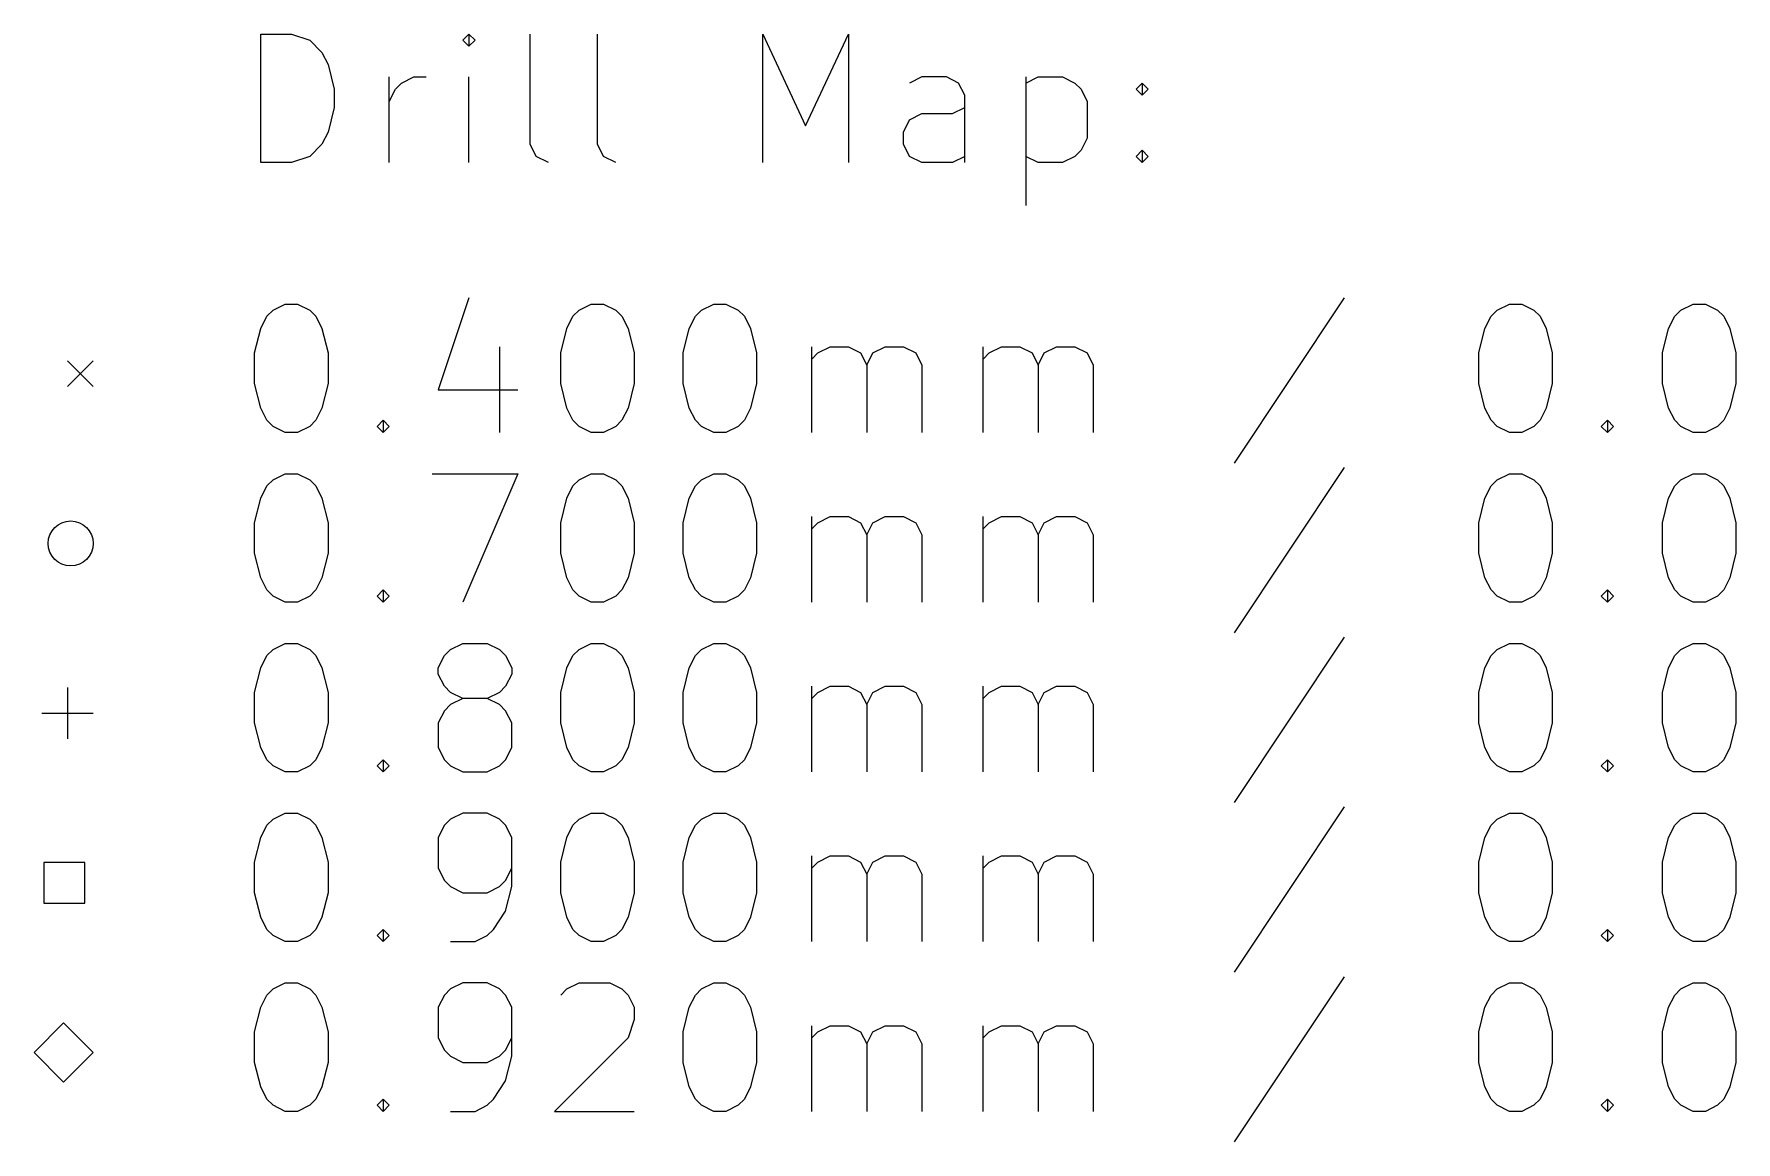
# Model space of a CAD drawing. Extents: x 62 to 364, y -235 to -47.
# Drawn here: x 62.83 to 89.31, y -215.86 to -198.62 of the extents above; entities that cross this region are included whole.
import ezdxf

# ---------------------------------------------------------------- set-up
doc = ezdxf.new("R2010")
doc.units = 0
doc.layers.add('BLACK', color=7, linetype='CONTINUOUS')

msp = doc.modelspace()

# ---------------------------------------------------------------- linework, layer by layer
at = {"layer": 'BLACK', "linetype": 'CONTINUOUS'}
for p, q in [((66.3578, -200.625), (66.3578, -198.625)), ((66.3578, -198.625), (66.834, -198.625)), ((66.834, -198.625), (67.1197, -198.72)), ((67.1197, -198.72), (67.3101, -198.911)), ((69.5959, -198.625), (69.5006, -198.72)), ((69.5006, -198.72), (69.5959, -198.815)), ((69.6911, -198.72), (69.5959, -198.625)), ((69.5959, -198.625), (69.5959, -198.815)), ((69.5959, -198.815), (69.6911, -198.72)), ((70.5482, -200.339), (70.5482, -198.625)), ((71.5959, -200.339), (71.5959, -198.625)), ((74.1673, -200.625), (74.1673, -198.625)), ((74.1673, -198.625), (74.834, -200.053)), ((74.834, -200.053), (75.5006, -198.625)), ((75.5006, -198.625), (75.5006, -200.625)), ((67.3101, -198.911), (67.4054, -199.101)), ((67.4054, -199.101), (67.5006, -199.482)), ((68.3578, -200.625), (68.3578, -199.292)), ((68.453, -199.482), (68.5482, -199.387)), ((68.5482, -199.387), (68.7387, -199.292)), ((68.7387, -199.292), (68.9292, -199.292)), ((69.5959, -200.625), (69.5959, -199.292)), ((76.6435, -199.292), (76.453, -199.387)), ((77.0244, -199.292), (76.6435, -199.292)), ((77.2149, -199.387), (77.0244, -199.292)), ((77.3101, -199.577), (77.2149, -199.387)), ((78.2625, -199.292), (78.2625, -201.292)), ((78.2625, -199.387), (78.453, -199.292)), ((78.453, -199.292), (78.834, -199.292)), ((78.834, -199.292), (79.0244, -199.387)), ((79.0244, -199.387), (79.1197, -199.482)), ((79.9768, -199.482), (80.0721, -199.387)), ((80.0721, -199.387), (80.1673, -199.482)), ((80.0721, -199.387), (80.0721, -199.577)), ((67.5006, -199.482), (67.5006, -199.768)), ((68.3578, -199.672), (68.453, -199.482)), ((77.3101, -200.625), (77.3101, -199.577)), ((79.1197, -199.482), (79.2149, -199.672)), ((80.0721, -199.577), (79.9768, -199.482)), ((80.1673, -199.482), (80.0721, -199.577)), ((67.5006, -199.768), (67.4054, -200.149)), ((76.453, -199.958), (76.6435, -199.863)), ((76.6435, -199.863), (77.1197, -199.863)), ((77.1197, -199.863), (77.3101, -199.768)), ((79.2149, -199.672), (79.2149, -200.244)), ((67.4054, -200.149), (67.3101, -200.339)), ((76.3578, -200.149), (76.453, -199.958)), ((76.3578, -200.339), (76.3578, -200.149)), ((67.3101, -200.339), (67.1197, -200.53)), ((70.6435, -200.53), (70.5482, -200.339)), ((71.6911, -200.53), (71.5959, -200.339)), ((76.453, -200.53), (76.3578, -200.339)), ((79.1197, -200.434), (79.0244, -200.53)), ((79.2149, -200.244), (79.1197, -200.434)), ((79.9768, -200.53), (80.0721, -200.434)), ((80.0721, -200.434), (80.1673, -200.53)), ((80.0721, -200.434), (80.0721, -200.625)), ((66.834, -200.625), (66.3578, -200.625)), ((67.1197, -200.53), (66.834, -200.625)), ((70.834, -200.625), (70.6435, -200.53)), ((71.8816, -200.625), (71.6911, -200.53)), ((76.6435, -200.625), (76.453, -200.53)), ((77.1197, -200.625), (76.6435, -200.625)), ((77.3101, -200.53), (77.1197, -200.625)), ((78.453, -200.625), (78.2625, -200.53)), ((78.834, -200.625), (78.453, -200.625)), ((79.0244, -200.53), (78.834, -200.625)), ((80.0721, -200.625), (79.9768, -200.53)), ((80.1673, -200.53), (80.0721, -200.625)), ((66.5482, -202.92), (66.7387, -202.825)), ((66.7387, -202.825), (66.9292, -202.825)), ((66.9292, -202.825), (67.1197, -202.92)), ((69.5959, -202.73), (69.1197, -204.158)), ((71.3101, -202.92), (71.5006, -202.825)), ((71.5006, -202.825), (71.6911, -202.825)), ((71.6911, -202.825), (71.8816, -202.92)), ((73.2149, -202.92), (73.4054, -202.825)), ((73.4054, -202.825), (73.5959, -202.825)), ((73.5959, -202.825), (73.7863, -202.92)), ((83.2149, -202.73), (81.5006, -205.301)), ((85.5959, -202.92), (85.7863, -202.825)), ((85.7863, -202.825), (85.9768, -202.825)), ((85.9768, -202.825), (86.1673, -202.92)), ((88.453, -202.92), (88.6435, -202.825)), ((88.6435, -202.825), (88.834, -202.825)), ((88.834, -202.825), (89.0244, -202.92)), ((66.3578, -203.206), (66.453, -203.015)), ((66.453, -203.015), (66.5482, -202.92)), ((67.1197, -202.92), (67.2149, -203.015)), ((67.2149, -203.015), (67.3101, -203.206)), ((71.1197, -203.206), (71.2149, -203.015)), ((71.2149, -203.015), (71.3101, -202.92)), ((71.8816, -202.92), (71.9768, -203.015)), ((71.9768, -203.015), (72.0721, -203.206)), ((73.0244, -203.206), (73.1197, -203.015)), ((73.1197, -203.015), (73.2149, -202.92)), ((73.7863, -202.92), (73.8816, -203.015)), ((73.8816, -203.015), (73.9768, -203.206)), ((85.4054, -203.206), (85.5006, -203.015)), ((85.5006, -203.015), (85.5959, -202.92)), ((86.1673, -202.92), (86.2625, -203.015)), ((86.2625, -203.015), (86.3578, -203.206)), ((88.2625, -203.206), (88.3578, -203.015)), ((88.3578, -203.015), (88.453, -202.92)), ((89.0244, -202.92), (89.1197, -203.015)), ((89.1197, -203.015), (89.2149, -203.206)), ((66.2625, -203.587), (66.3578, -203.206)), ((67.3101, -203.206), (67.4054, -203.587)), ((71.0244, -203.587), (71.1197, -203.206)), ((72.0721, -203.206), (72.1673, -203.587)), ((72.9292, -203.587), (73.0244, -203.206)), ((73.9768, -203.206), (74.0721, -203.587)), ((85.3102, -203.587), (85.4054, -203.206)), ((86.3578, -203.206), (86.453, -203.587)), ((88.1673, -203.587), (88.2625, -203.206)), ((89.2149, -203.206), (89.3102, -203.587)), ((66.2625, -204.063), (66.2625, -203.587)), ((67.4054, -203.587), (67.4054, -204.063)), ((70.0721, -203.492), (70.0721, -204.825)), ((71.0244, -204.063), (71.0244, -203.587)), ((72.1673, -203.587), (72.1673, -204.063)), ((72.9292, -204.063), (72.9292, -203.587)), ((74.0721, -203.587), (74.0721, -204.063)), ((74.9292, -204.825), (74.9292, -203.492)), ((74.9292, -203.682), (75.0244, -203.587)), ((75.0244, -203.587), (75.2149, -203.492)), ((75.2149, -203.492), (75.5006, -203.492)), ((75.5006, -203.492), (75.6911, -203.587)), ((75.6911, -203.587), (75.7863, -203.777)), ((75.7863, -203.777), (75.8816, -203.587)), ((75.8816, -203.587), (76.0721, -203.492)), ((76.0721, -203.492), (76.3578, -203.492)), ((76.3578, -203.492), (76.5482, -203.587)), ((76.5482, -203.587), (76.6435, -203.777)), ((77.5959, -204.825), (77.5959, -203.492)), ((77.5959, -203.682), (77.6911, -203.587)), ((77.6911, -203.587), (77.8816, -203.492)), ((77.8816, -203.492), (78.1673, -203.492)), ((78.1673, -203.492), (78.3578, -203.587)), ((78.3578, -203.587), (78.453, -203.777)), ((78.453, -203.777), (78.5482, -203.587)), ((78.5482, -203.587), (78.7387, -203.492)), ((78.7387, -203.492), (79.0244, -203.492)), ((79.0244, -203.492), (79.2149, -203.587)), ((79.2149, -203.587), (79.3101, -203.777)), ((85.3102, -204.063), (85.3102, -203.587)), ((86.453, -203.587), (86.453, -204.063)), ((88.1673, -204.063), (88.1673, -203.587)), ((89.3102, -203.587), (89.3102, -204.063)), ((63.35, -203.71), (63.75, -204.11)), ((63.75, -203.71), (63.35, -204.11)), ((75.7863, -203.777), (75.7863, -204.825)), ((76.6435, -203.777), (76.6435, -204.825)), ((78.453, -203.777), (78.453, -204.825)), ((79.3101, -203.777), (79.3101, -204.825)), ((66.3578, -204.444), (66.2625, -204.063)), ((67.4054, -204.063), (67.3101, -204.444)), ((69.1197, -204.158), (70.3578, -204.158)), ((71.1197, -204.444), (71.0244, -204.063)), ((72.1673, -204.063), (72.0721, -204.444)), ((73.0244, -204.444), (72.9292, -204.063)), ((74.0721, -204.063), (73.9768, -204.444)), ((85.4054, -204.444), (85.3102, -204.063)), ((86.453, -204.063), (86.3578, -204.444)), ((88.2625, -204.444), (88.1673, -204.063)), ((89.3102, -204.063), (89.2149, -204.444)), ((66.453, -204.634), (66.3578, -204.444)), ((66.5482, -204.73), (66.453, -204.634)), ((67.2149, -204.634), (67.1197, -204.73)), ((67.3101, -204.444), (67.2149, -204.634)), ((68.1673, -204.73), (68.2625, -204.634)), ((68.2625, -204.634), (68.3578, -204.73)), ((68.2625, -204.634), (68.2625, -204.825)), ((71.2149, -204.634), (71.1197, -204.444)), ((71.3101, -204.73), (71.2149, -204.634)), ((71.9768, -204.634), (71.8816, -204.73)), ((72.0721, -204.444), (71.9768, -204.634)), ((73.1197, -204.634), (73.0244, -204.444)), ((73.2149, -204.73), (73.1197, -204.634)), ((73.8816, -204.634), (73.7863, -204.73)), ((73.9768, -204.444), (73.8816, -204.634)), ((85.5006, -204.634), (85.4054, -204.444)), ((85.5959, -204.73), (85.5006, -204.634)), ((86.2625, -204.634), (86.1673, -204.73)), ((86.3578, -204.444), (86.2625, -204.634)), ((87.2149, -204.73), (87.3102, -204.634)), ((87.3102, -204.634), (87.4054, -204.73)), ((87.3102, -204.634), (87.3102, -204.825)), ((88.3578, -204.634), (88.2625, -204.444)), ((88.453, -204.73), (88.3578, -204.634)), ((89.1197, -204.634), (89.0244, -204.73)), ((89.2149, -204.444), (89.1197, -204.634)), ((66.7387, -204.825), (66.5482, -204.73)), ((66.9292, -204.825), (66.7387, -204.825)), ((67.1197, -204.73), (66.9292, -204.825)), ((68.2625, -204.825), (68.1673, -204.73)), ((68.3578, -204.73), (68.2625, -204.825)), ((71.5006, -204.825), (71.3101, -204.73)), ((71.6911, -204.825), (71.5006, -204.825)), ((71.8816, -204.73), (71.6911, -204.825)), ((73.4054, -204.825), (73.2149, -204.73)), ((73.5959, -204.825), (73.4054, -204.825)), ((73.7863, -204.73), (73.5959, -204.825)), ((85.7863, -204.825), (85.5959, -204.73)), ((85.9768, -204.825), (85.7863, -204.825)), ((86.1673, -204.73), (85.9768, -204.825)), ((87.3102, -204.825), (87.2149, -204.73)), ((87.4054, -204.73), (87.3102, -204.825)), ((88.6435, -204.825), (88.453, -204.73)), ((88.834, -204.825), (88.6435, -204.825)), ((89.0244, -204.73), (88.834, -204.825)), ((66.5482, -205.56), (66.7387, -205.465)), ((66.7387, -205.465), (66.9292, -205.465)), ((66.9292, -205.465), (67.1197, -205.56)), ((69.0244, -205.465), (70.3578, -205.465)), ((70.3578, -205.465), (69.5006, -207.465)), ((71.3101, -205.56), (71.5006, -205.465)), ((71.5006, -205.465), (71.6911, -205.465)), ((71.6911, -205.465), (71.8816, -205.56)), ((73.2149, -205.56), (73.4054, -205.465)), ((73.4054, -205.465), (73.5959, -205.465)), ((73.5959, -205.465), (73.7863, -205.56)), ((83.2149, -205.37), (81.5006, -207.941)), ((85.5959, -205.56), (85.7863, -205.465)), ((85.7863, -205.465), (85.9768, -205.465)), ((85.9768, -205.465), (86.1673, -205.56)), ((88.453, -205.56), (88.6435, -205.465)), ((88.6435, -205.465), (88.834, -205.465)), ((88.834, -205.465), (89.0244, -205.56)), ((66.3578, -205.846), (66.453, -205.655)), ((66.453, -205.655), (66.5482, -205.56)), ((67.1197, -205.56), (67.2149, -205.655)), ((67.2149, -205.655), (67.3101, -205.846)), ((71.1197, -205.846), (71.2149, -205.655)), ((71.2149, -205.655), (71.3101, -205.56)), ((71.8816, -205.56), (71.9768, -205.655)), ((71.9768, -205.655), (72.0721, -205.846)), ((73.0244, -205.846), (73.1197, -205.655)), ((73.1197, -205.655), (73.2149, -205.56)), ((73.7863, -205.56), (73.8816, -205.655)), ((73.8816, -205.655), (73.9768, -205.846)), ((85.4054, -205.846), (85.5006, -205.655)), ((85.5006, -205.655), (85.5959, -205.56)), ((86.1673, -205.56), (86.2625, -205.655)), ((86.2625, -205.655), (86.3578, -205.846)), ((88.2625, -205.846), (88.3578, -205.655)), ((88.3578, -205.655), (88.453, -205.56)), ((89.0244, -205.56), (89.1197, -205.655)), ((89.1197, -205.655), (89.2149, -205.846)), ((66.2625, -206.227), (66.3578, -205.846)), ((67.3101, -205.846), (67.4054, -206.227)), ((71.0244, -206.227), (71.1197, -205.846)), ((72.0721, -205.846), (72.1673, -206.227)), ((72.9292, -206.227), (73.0244, -205.846)), ((73.9768, -205.846), (74.0721, -206.227)), ((85.3102, -206.227), (85.4054, -205.846)), ((86.3578, -205.846), (86.453, -206.227)), ((88.1673, -206.227), (88.2625, -205.846)), ((89.2149, -205.846), (89.3102, -206.227)), ((66.2625, -206.703), (66.2625, -206.227)), ((67.4054, -206.227), (67.4054, -206.703)), ((71.0244, -206.703), (71.0244, -206.227)), ((72.1673, -206.227), (72.1673, -206.703)), ((72.9292, -206.703), (72.9292, -206.227)), ((74.0721, -206.227), (74.0721, -206.703)), ((74.9292, -207.465), (74.9292, -206.132)), ((74.9292, -206.322), (75.0244, -206.227)), ((75.0244, -206.227), (75.2149, -206.132)), ((75.2149, -206.132), (75.5006, -206.132)), ((75.5006, -206.132), (75.6911, -206.227)), ((75.6911, -206.227), (75.7863, -206.417)), ((75.7863, -206.417), (75.8816, -206.227)), ((75.8816, -206.227), (76.0721, -206.132)), ((76.0721, -206.132), (76.3578, -206.132)), ((76.3578, -206.132), (76.5482, -206.227)), ((76.5482, -206.227), (76.6435, -206.417)), ((77.5959, -207.465), (77.5959, -206.132)), ((77.5959, -206.322), (77.6911, -206.227)), ((77.6911, -206.227), (77.8816, -206.132)), ((77.8816, -206.132), (78.1673, -206.132)), ((78.1673, -206.132), (78.3578, -206.227)), ((78.3578, -206.227), (78.453, -206.417)), ((78.453, -206.417), (78.5482, -206.227)), ((78.5482, -206.227), (78.7387, -206.132)), ((78.7387, -206.132), (79.0244, -206.132)), ((79.0244, -206.132), (79.2149, -206.227)), ((79.2149, -206.227), (79.3101, -206.417)), ((85.3102, -206.703), (85.3102, -206.227)), ((86.453, -206.227), (86.453, -206.703)), ((88.1673, -206.703), (88.1673, -206.227)), ((89.3102, -206.227), (89.3102, -206.703)), ((75.7863, -206.417), (75.7863, -207.465)), ((76.6435, -206.417), (76.6435, -207.465)), ((78.453, -206.417), (78.453, -207.465)), ((79.3101, -206.417), (79.3101, -207.465)), ((66.3578, -207.084), (66.2625, -206.703)), ((67.4054, -206.703), (67.3101, -207.084)), ((71.1197, -207.084), (71.0244, -206.703)), ((72.1673, -206.703), (72.0721, -207.084)), ((73.0244, -207.084), (72.9292, -206.703)), ((74.0721, -206.703), (73.9768, -207.084)), ((85.4054, -207.084), (85.3102, -206.703)), ((86.453, -206.703), (86.3578, -207.084)), ((88.2625, -207.084), (88.1673, -206.703)), ((89.3102, -206.703), (89.2149, -207.084)), ((66.453, -207.274), (66.3578, -207.084)), ((66.5482, -207.37), (66.453, -207.274)), ((67.2149, -207.274), (67.1197, -207.37)), ((67.3101, -207.084), (67.2149, -207.274)), ((68.1673, -207.37), (68.2625, -207.274)), ((68.2625, -207.274), (68.3578, -207.37)), ((68.2625, -207.274), (68.2625, -207.465)), ((71.2149, -207.274), (71.1197, -207.084)), ((71.3101, -207.37), (71.2149, -207.274)), ((71.9768, -207.274), (71.8816, -207.37)), ((72.0721, -207.084), (71.9768, -207.274)), ((73.1197, -207.274), (73.0244, -207.084)), ((73.2149, -207.37), (73.1197, -207.274)), ((73.8816, -207.274), (73.7863, -207.37)), ((73.9768, -207.084), (73.8816, -207.274)), ((85.5006, -207.274), (85.4054, -207.084)), ((85.5959, -207.37), (85.5006, -207.274)), ((86.2625, -207.274), (86.1673, -207.37)), ((86.3578, -207.084), (86.2625, -207.274)), ((87.2149, -207.37), (87.3102, -207.274)), ((87.3102, -207.274), (87.4054, -207.37)), ((87.3102, -207.274), (87.3102, -207.465)), ((88.3578, -207.274), (88.2625, -207.084)), ((88.453, -207.37), (88.3578, -207.274)), ((89.1197, -207.274), (89.0244, -207.37)), ((89.2149, -207.084), (89.1197, -207.274)), ((66.7387, -207.465), (66.5482, -207.37)), ((66.9292, -207.465), (66.7387, -207.465)), ((67.1197, -207.37), (66.9292, -207.465)), ((68.2625, -207.465), (68.1673, -207.37)), ((68.3578, -207.37), (68.2625, -207.465)), ((71.5006, -207.465), (71.3101, -207.37)), ((71.6911, -207.465), (71.5006, -207.465)), ((71.8816, -207.37), (71.6911, -207.465)), ((73.4054, -207.465), (73.2149, -207.37)), ((73.5959, -207.465), (73.4054, -207.465)), ((73.7863, -207.37), (73.5959, -207.465)), ((85.7863, -207.465), (85.5959, -207.37)), ((85.9768, -207.465), (85.7863, -207.465)), ((86.1673, -207.37), (85.9768, -207.465)), ((87.3102, -207.465), (87.2149, -207.37)), ((87.4054, -207.37), (87.3102, -207.465)), ((88.6435, -207.465), (88.453, -207.37)), ((88.834, -207.465), (88.6435, -207.465)), ((89.0244, -207.37), (88.834, -207.465)), ((66.5482, -208.2), (66.7387, -208.105)), ((66.7387, -208.105), (66.9292, -208.105)), ((66.9292, -208.105), (67.1197, -208.2)), ((69.3101, -208.2), (69.5006, -208.105)), ((69.5006, -208.105), (69.8816, -208.105)), ((69.8816, -208.105), (70.0721, -208.2)), ((71.3101, -208.2), (71.5006, -208.105)), ((71.5006, -208.105), (71.6911, -208.105)), ((71.6911, -208.105), (71.8816, -208.2)), ((73.2149, -208.2), (73.4054, -208.105)), ((73.4054, -208.105), (73.5959, -208.105)), ((73.5959, -208.105), (73.7863, -208.2)), ((83.2149, -208.01), (81.5006, -210.581)), ((85.5959, -208.2), (85.7863, -208.105)), ((85.7863, -208.105), (85.9768, -208.105)), ((85.9768, -208.105), (86.1673, -208.2)), ((88.453, -208.2), (88.6435, -208.105)), ((88.6435, -208.105), (88.834, -208.105)), ((88.834, -208.105), (89.0244, -208.2)), ((66.3578, -208.486), (66.453, -208.295)), ((66.453, -208.295), (66.5482, -208.2)), ((67.1197, -208.2), (67.2149, -208.295)), ((67.2149, -208.295), (67.3101, -208.486)), ((69.1197, -208.486), (69.2149, -208.295)), ((69.2149, -208.295), (69.3101, -208.2)), ((70.0721, -208.2), (70.1673, -208.295)), ((70.1673, -208.295), (70.2625, -208.486)), ((71.1197, -208.486), (71.2149, -208.295)), ((71.2149, -208.295), (71.3101, -208.2)), ((71.8816, -208.2), (71.9768, -208.295)), ((71.9768, -208.295), (72.0721, -208.486)), ((73.0244, -208.486), (73.1197, -208.295)), ((73.1197, -208.295), (73.2149, -208.2)), ((73.7863, -208.2), (73.8816, -208.295)), ((73.8816, -208.295), (73.9768, -208.486)), ((85.4054, -208.486), (85.5006, -208.295)), ((85.5006, -208.295), (85.5959, -208.2)), ((86.1673, -208.2), (86.2625, -208.295)), ((86.2625, -208.295), (86.3578, -208.486)), ((88.2625, -208.486), (88.3578, -208.295)), ((88.3578, -208.295), (88.453, -208.2)), ((89.0244, -208.2), (89.1197, -208.295)), ((89.1197, -208.295), (89.2149, -208.486)), ((66.2625, -208.867), (66.3578, -208.486)), ((67.3101, -208.486), (67.4054, -208.867)), ((69.1197, -208.581), (69.1197, -208.486)), ((69.2149, -208.772), (69.1197, -208.581)), ((70.2625, -208.581), (70.1673, -208.772)), ((70.2625, -208.486), (70.2625, -208.581)), ((71.0244, -208.867), (71.1197, -208.486)), ((72.0721, -208.486), (72.1673, -208.867)), ((72.9292, -208.867), (73.0244, -208.486)), ((73.9768, -208.486), (74.0721, -208.867)), ((85.3102, -208.867), (85.4054, -208.486)), ((86.3578, -208.486), (86.453, -208.867)), ((88.1673, -208.867), (88.2625, -208.486)), ((89.2149, -208.486), (89.3102, -208.867)), ((63.35, -208.79), (63.35, -209.59)), ((66.2625, -209.343), (66.2625, -208.867)), ((67.4054, -208.867), (67.4054, -209.343)), ((69.3101, -208.867), (69.2149, -208.772)), ((69.5006, -208.962), (69.3101, -208.867)), ((70.0721, -208.867), (69.8816, -208.962)), ((70.1673, -208.772), (70.0721, -208.867)), ((71.0244, -209.343), (71.0244, -208.867)), ((72.1673, -208.867), (72.1673, -209.343)), ((72.9292, -209.343), (72.9292, -208.867)), ((74.0721, -208.867), (74.0721, -209.343)), ((74.9292, -210.105), (74.9292, -208.772)), ((74.9292, -208.962), (75.0244, -208.867)), ((75.0244, -208.867), (75.2149, -208.772)), ((75.2149, -208.772), (75.5006, -208.772)), ((75.5006, -208.772), (75.6911, -208.867)), ((75.6911, -208.867), (75.7863, -209.057)), ((75.7863, -209.057), (75.8816, -208.867)), ((75.8816, -208.867), (76.0721, -208.772)), ((76.0721, -208.772), (76.3578, -208.772)), ((76.3578, -208.772), (76.5482, -208.867)), ((76.5482, -208.867), (76.6435, -209.057)), ((77.5959, -210.105), (77.5959, -208.772)), ((77.5959, -208.962), (77.6911, -208.867)), ((77.6911, -208.867), (77.8816, -208.772)), ((77.8816, -208.772), (78.1673, -208.772)), ((78.1673, -208.772), (78.3578, -208.867)), ((78.3578, -208.867), (78.453, -209.057)), ((78.453, -209.057), (78.5482, -208.867)), ((78.5482, -208.867), (78.7387, -208.772)), ((78.7387, -208.772), (79.0244, -208.772)), ((79.0244, -208.772), (79.2149, -208.867)), ((79.2149, -208.867), (79.3101, -209.057)), ((85.3102, -209.343), (85.3102, -208.867)), ((86.453, -208.867), (86.453, -209.343)), ((88.1673, -209.343), (88.1673, -208.867)), ((89.3102, -208.867), (89.3102, -209.343)), ((62.95, -209.19), (63.75, -209.19)), ((69.2149, -209.152), (69.1197, -209.343)), ((69.3101, -209.057), (69.2149, -209.152)), ((69.5006, -208.962), (69.3101, -209.057)), ((69.8816, -208.962), (69.5006, -208.962)), ((70.0721, -209.057), (69.8816, -208.962)), ((70.1673, -209.152), (70.0721, -209.057)), ((70.2625, -209.343), (70.1673, -209.152)), ((75.7863, -209.057), (75.7863, -210.105)), ((76.6435, -209.057), (76.6435, -210.105)), ((78.453, -209.057), (78.453, -210.105)), ((79.3101, -209.057), (79.3101, -210.105)), ((66.3578, -209.724), (66.2625, -209.343)), ((67.4054, -209.343), (67.3101, -209.724)), ((69.1197, -209.343), (69.1197, -209.724)), ((70.2625, -209.724), (70.2625, -209.343)), ((71.1197, -209.724), (71.0244, -209.343)), ((72.1673, -209.343), (72.0721, -209.724)), ((73.0244, -209.724), (72.9292, -209.343)), ((74.0721, -209.343), (73.9768, -209.724)), ((85.4054, -209.724), (85.3102, -209.343)), ((86.453, -209.343), (86.3578, -209.724)), ((88.2625, -209.724), (88.1673, -209.343)), ((89.3102, -209.343), (89.2149, -209.724)), ((66.453, -209.914), (66.3578, -209.724)), ((66.5482, -210.01), (66.453, -209.914)), ((67.2149, -209.914), (67.1197, -210.01)), ((67.3101, -209.724), (67.2149, -209.914)), ((68.1673, -210.01), (68.2625, -209.914)), ((68.2625, -209.914), (68.3578, -210.01)), ((68.2625, -209.914), (68.2625, -210.105)), ((69.1197, -209.724), (69.2149, -209.914)), ((69.2149, -209.914), (69.3101, -210.01)), ((70.0721, -210.01), (70.1673, -209.914)), ((70.1673, -209.914), (70.2625, -209.724)), ((71.2149, -209.914), (71.1197, -209.724)), ((71.3101, -210.01), (71.2149, -209.914)), ((71.9768, -209.914), (71.8816, -210.01)), ((72.0721, -209.724), (71.9768, -209.914)), ((73.1197, -209.914), (73.0244, -209.724)), ((73.2149, -210.01), (73.1197, -209.914)), ((73.8816, -209.914), (73.7863, -210.01)), ((73.9768, -209.724), (73.8816, -209.914)), ((85.5006, -209.914), (85.4054, -209.724)), ((85.5959, -210.01), (85.5006, -209.914)), ((86.2625, -209.914), (86.1673, -210.01)), ((86.3578, -209.724), (86.2625, -209.914)), ((87.2149, -210.01), (87.3102, -209.914)), ((87.3102, -209.914), (87.4054, -210.01)), ((87.3102, -209.914), (87.3102, -210.105)), ((88.3578, -209.914), (88.2625, -209.724)), ((88.453, -210.01), (88.3578, -209.914)), ((89.1197, -209.914), (89.0244, -210.01)), ((89.2149, -209.724), (89.1197, -209.914)), ((66.7387, -210.105), (66.5482, -210.01)), ((66.9292, -210.105), (66.7387, -210.105)), ((67.1197, -210.01), (66.9292, -210.105)), ((68.2625, -210.105), (68.1673, -210.01)), ((68.3578, -210.01), (68.2625, -210.105)), ((69.3101, -210.01), (69.5006, -210.105)), ((69.5006, -210.105), (69.8816, -210.105)), ((69.8816, -210.105), (70.0721, -210.01)), ((71.5006, -210.105), (71.3101, -210.01)), ((71.6911, -210.105), (71.5006, -210.105)), ((71.8816, -210.01), (71.6911, -210.105)), ((73.4054, -210.105), (73.2149, -210.01)), ((73.5959, -210.105), (73.4054, -210.105)), ((73.7863, -210.01), (73.5959, -210.105)), ((85.7863, -210.105), (85.5959, -210.01)), ((85.9768, -210.105), (85.7863, -210.105)), ((86.1673, -210.01), (85.9768, -210.105)), ((87.3102, -210.105), (87.2149, -210.01)), ((87.4054, -210.01), (87.3102, -210.105)), ((88.6435, -210.105), (88.453, -210.01)), ((88.834, -210.105), (88.6435, -210.105)), ((89.0244, -210.01), (88.834, -210.105)), ((66.5482, -210.84), (66.7387, -210.745)), ((66.7387, -210.745), (66.9292, -210.745)), ((66.9292, -210.745), (67.1197, -210.84)), ((69.5006, -210.745), (69.3101, -210.84)), ((69.8816, -210.745), (69.5006, -210.745)), ((70.0721, -210.84), (69.8816, -210.745)), ((71.3101, -210.84), (71.5006, -210.745)), ((71.5006, -210.745), (71.6911, -210.745)), ((71.6911, -210.745), (71.8816, -210.84)), ((73.2149, -210.84), (73.4054, -210.745)), ((73.4054, -210.745), (73.5959, -210.745)), ((73.5959, -210.745), (73.7863, -210.84)), ((83.2149, -210.65), (81.5006, -213.221)), ((85.5959, -210.84), (85.7863, -210.745)), ((85.7863, -210.745), (85.9768, -210.745)), ((85.9768, -210.745), (86.1673, -210.84)), ((88.453, -210.84), (88.6435, -210.745)), ((88.6435, -210.745), (88.834, -210.745)), ((88.834, -210.745), (89.0244, -210.84)), ((66.3578, -211.126), (66.453, -210.935)), ((66.453, -210.935), (66.5482, -210.84)), ((67.1197, -210.84), (67.2149, -210.935)), ((67.2149, -210.935), (67.3101, -211.126)), ((69.2149, -210.935), (69.1197, -211.126)), ((69.3101, -210.84), (69.2149, -210.935)), ((70.1673, -210.935), (70.0721, -210.84)), ((70.2625, -211.126), (70.1673, -210.935)), ((71.1197, -211.126), (71.2149, -210.935)), ((71.2149, -210.935), (71.3101, -210.84)), ((71.8816, -210.84), (71.9768, -210.935)), ((71.9768, -210.935), (72.0721, -211.126)), ((73.0244, -211.126), (73.1197, -210.935)), ((73.1197, -210.935), (73.2149, -210.84)), ((73.7863, -210.84), (73.8816, -210.935)), ((73.8816, -210.935), (73.9768, -211.126)), ((85.4054, -211.126), (85.5006, -210.935)), ((85.5006, -210.935), (85.5959, -210.84)), ((86.1673, -210.84), (86.2625, -210.935)), ((86.2625, -210.935), (86.3578, -211.126)), ((88.2625, -211.126), (88.3578, -210.935)), ((88.3578, -210.935), (88.453, -210.84)), ((89.0244, -210.84), (89.1197, -210.935)), ((89.1197, -210.935), (89.2149, -211.126)), ((66.2625, -211.507), (66.3578, -211.126)), ((67.3101, -211.126), (67.4054, -211.507)), ((69.1197, -211.126), (69.1197, -211.602)), ((70.2625, -211.888), (70.2625, -211.126)), ((71.0244, -211.507), (71.1197, -211.126)), ((72.0721, -211.126), (72.1673, -211.507)), ((72.9292, -211.507), (73.0244, -211.126)), ((73.9768, -211.126), (74.0721, -211.507)), ((85.3102, -211.507), (85.4054, -211.126)), ((86.3578, -211.126), (86.453, -211.507)), ((88.1673, -211.507), (88.2625, -211.126)), ((89.2149, -211.126), (89.3102, -211.507)), ((63.6182, -211.512), (62.9818, -211.512)), ((62.9818, -211.512), (62.9818, -212.148)), ((63.6182, -212.148), (63.6182, -211.512)), ((66.2625, -211.983), (66.2625, -211.507)), ((67.4054, -211.507), (67.4054, -211.983)), ((71.0244, -211.983), (71.0244, -211.507)), ((72.1673, -211.507), (72.1673, -211.983)), ((72.9292, -211.983), (72.9292, -211.507)), ((74.0721, -211.507), (74.0721, -211.983)), ((74.9292, -212.745), (74.9292, -211.412)), ((74.9292, -211.602), (75.0244, -211.507)), ((75.0244, -211.507), (75.2149, -211.412)), ((75.2149, -211.412), (75.5006, -211.412)), ((75.5006, -211.412), (75.6911, -211.507)), ((75.6911, -211.507), (75.7863, -211.697)), ((75.7863, -211.697), (75.8816, -211.507)), ((75.8816, -211.507), (76.0721, -211.412)), ((76.0721, -211.412), (76.3578, -211.412)), ((76.3578, -211.412), (76.5482, -211.507)), ((76.5482, -211.507), (76.6435, -211.697)), ((77.5959, -212.745), (77.5959, -211.412)), ((77.5959, -211.602), (77.6911, -211.507)), ((77.6911, -211.507), (77.8816, -211.412)), ((77.8816, -211.412), (78.1673, -211.412)), ((78.1673, -211.412), (78.3578, -211.507)), ((78.3578, -211.507), (78.453, -211.697)), ((78.453, -211.697), (78.5482, -211.507)), ((78.5482, -211.507), (78.7387, -211.412)), ((78.7387, -211.412), (79.0244, -211.412)), ((79.0244, -211.412), (79.2149, -211.507)), ((79.2149, -211.507), (79.3101, -211.697)), ((85.3102, -211.983), (85.3102, -211.507)), ((86.453, -211.507), (86.453, -211.983)), ((88.1673, -211.983), (88.1673, -211.507)), ((89.3102, -211.507), (89.3102, -211.983)), ((69.1197, -211.602), (69.2149, -211.792)), ((69.2149, -211.792), (69.3101, -211.888)), ((70.0721, -211.888), (70.1673, -211.792)), ((70.1673, -211.792), (70.2625, -211.602)), ((75.7863, -211.697), (75.7863, -212.745)), ((76.6435, -211.697), (76.6435, -212.745)), ((78.453, -211.697), (78.453, -212.745)), ((79.3101, -211.697), (79.3101, -212.745)), ((66.3578, -212.364), (66.2625, -211.983)), ((67.4054, -211.983), (67.3101, -212.364)), ((69.3101, -211.888), (69.5006, -211.983)), ((69.5006, -211.983), (69.8816, -211.983)), ((69.8816, -211.983), (70.0721, -211.888)), ((70.1673, -212.269), (70.2625, -211.888)), ((71.1197, -212.364), (71.0244, -211.983)), ((72.1673, -211.983), (72.0721, -212.364)), ((73.0244, -212.364), (72.9292, -211.983)), ((74.0721, -211.983), (73.9768, -212.364)), ((85.4054, -212.364), (85.3102, -211.983)), ((86.453, -211.983), (86.3578, -212.364)), ((88.2625, -212.364), (88.1673, -211.983)), ((89.3102, -211.983), (89.2149, -212.364)), ((62.9818, -212.148), (63.6182, -212.148)), ((66.453, -212.554), (66.3578, -212.364)), ((67.3101, -212.364), (67.2149, -212.554)), ((69.9768, -212.554), (70.1673, -212.269)), ((71.2149, -212.554), (71.1197, -212.364)), ((72.0721, -212.364), (71.9768, -212.554)), ((73.1197, -212.554), (73.0244, -212.364)), ((73.9768, -212.364), (73.8816, -212.554)), ((85.5006, -212.554), (85.4054, -212.364)), ((86.3578, -212.364), (86.2625, -212.554)), ((88.3578, -212.554), (88.2625, -212.364)), ((89.2149, -212.364), (89.1197, -212.554)), ((66.5482, -212.65), (66.453, -212.554)), ((67.2149, -212.554), (67.1197, -212.65)), ((68.1673, -212.65), (68.2625, -212.554)), ((68.2625, -212.554), (68.3578, -212.65)), ((68.2625, -212.554), (68.2625, -212.745)), ((69.8816, -212.65), (69.9768, -212.554)), ((71.3101, -212.65), (71.2149, -212.554)), ((71.9768, -212.554), (71.8816, -212.65)), ((73.2149, -212.65), (73.1197, -212.554)), ((73.8816, -212.554), (73.7863, -212.65)), ((85.5959, -212.65), (85.5006, -212.554)), ((86.2625, -212.554), (86.1673, -212.65)), ((87.2149, -212.65), (87.3102, -212.554)), ((87.3102, -212.554), (87.4054, -212.65)), ((87.3102, -212.554), (87.3102, -212.745)), ((88.453, -212.65), (88.3578, -212.554)), ((89.1197, -212.554), (89.0244, -212.65)), ((66.7387, -212.745), (66.5482, -212.65)), ((66.9292, -212.745), (66.7387, -212.745)), ((67.1197, -212.65), (66.9292, -212.745)), ((68.2625, -212.745), (68.1673, -212.65)), ((68.3578, -212.65), (68.2625, -212.745)), ((69.3101, -212.745), (69.6911, -212.745)), ((69.6911, -212.745), (69.8816, -212.65)), ((71.5006, -212.745), (71.3101, -212.65)), ((71.6911, -212.745), (71.5006, -212.745)), ((71.8816, -212.65), (71.6911, -212.745)), ((73.4054, -212.745), (73.2149, -212.65)), ((73.5959, -212.745), (73.4054, -212.745)), ((73.7863, -212.65), (73.5959, -212.745)), ((85.7863, -212.745), (85.5959, -212.65)), ((85.9768, -212.745), (85.7863, -212.745)), ((86.1673, -212.65), (85.9768, -212.745)), ((87.3102, -212.745), (87.2149, -212.65)), ((87.4054, -212.65), (87.3102, -212.745)), ((88.6435, -212.745), (88.453, -212.65)), ((88.834, -212.745), (88.6435, -212.745)), ((89.0244, -212.65), (88.834, -212.745)), ((66.5482, -213.48), (66.7387, -213.385)), ((66.7387, -213.385), (66.9292, -213.385)), ((66.9292, -213.385), (67.1197, -213.48)), ((69.5006, -213.385), (69.3101, -213.48)), ((69.8816, -213.385), (69.5006, -213.385)), ((70.0721, -213.48), (69.8816, -213.385)), ((71.1197, -213.48), (71.3101, -213.385)), ((71.3101, -213.385), (71.7863, -213.385)), ((71.7863, -213.385), (71.9768, -213.48)), ((73.2149, -213.48), (73.4054, -213.385)), ((73.4054, -213.385), (73.5959, -213.385)), ((73.5959, -213.385), (73.7863, -213.48)), ((83.2149, -213.29), (81.5006, -215.861)), ((85.5959, -213.48), (85.7863, -213.385)), ((85.7863, -213.385), (85.9768, -213.385)), ((85.9768, -213.385), (86.1673, -213.48)), ((88.453, -213.48), (88.6435, -213.385)), ((88.6435, -213.385), (88.834, -213.385)), ((88.834, -213.385), (89.0244, -213.48)), ((66.3578, -213.766), (66.453, -213.575)), ((66.453, -213.575), (66.5482, -213.48)), ((67.1197, -213.48), (67.2149, -213.575)), ((67.2149, -213.575), (67.3101, -213.766)), ((69.2149, -213.575), (69.1197, -213.766)), ((69.3101, -213.48), (69.2149, -213.575)), ((70.1673, -213.575), (70.0721, -213.48)), ((70.2625, -213.766), (70.1673, -213.575)), ((71.0244, -213.575), (71.1197, -213.48)), ((71.9768, -213.48), (72.0721, -213.575)), ((72.0721, -213.575), (72.1673, -213.766)), ((73.0244, -213.766), (73.1197, -213.575)), ((73.1197, -213.575), (73.2149, -213.48)), ((73.7863, -213.48), (73.8816, -213.575)), ((73.8816, -213.575), (73.9768, -213.766)), ((85.4054, -213.766), (85.5006, -213.575)), ((85.5006, -213.575), (85.5959, -213.48)), ((86.1673, -213.48), (86.2625, -213.575)), ((86.2625, -213.575), (86.3578, -213.766)), ((88.2625, -213.766), (88.3578, -213.575)), ((88.3578, -213.575), (88.453, -213.48)), ((89.0244, -213.48), (89.1197, -213.575)), ((89.1197, -213.575), (89.2149, -213.766)), ((66.2625, -214.147), (66.3578, -213.766)), ((67.3101, -213.766), (67.4054, -214.147)), ((69.1197, -213.766), (69.1197, -214.242)), ((70.2625, -214.528), (70.2625, -213.766)), ((72.1673, -213.956), (72.0721, -214.242)), ((72.1673, -213.766), (72.1673, -213.956)), ((72.9292, -214.147), (73.0244, -213.766)), ((73.9768, -213.766), (74.0721, -214.147)), ((85.3102, -214.147), (85.4054, -213.766)), ((86.3578, -213.766), (86.453, -214.147)), ((88.1673, -214.147), (88.2625, -213.766)), ((89.2149, -213.766), (89.3102, -214.147)), ((63.29, -214.01), (62.83, -214.47)), ((63.75, -214.47), (63.29, -214.01)), ((66.2625, -214.623), (66.2625, -214.147)), ((67.4054, -214.147), (67.4054, -214.623)), ((72.9292, -214.623), (72.9292, -214.147)), ((74.0721, -214.147), (74.0721, -214.623)), ((74.9292, -215.385), (74.9292, -214.052)), ((74.9292, -214.242), (75.0244, -214.147)), ((75.0244, -214.147), (75.2149, -214.052)), ((75.2149, -214.052), (75.5006, -214.052)), ((75.5006, -214.052), (75.6911, -214.147)), ((75.6911, -214.147), (75.7863, -214.337)), ((75.7863, -214.337), (75.8816, -214.147)), ((75.8816, -214.147), (76.0721, -214.052)), ((76.0721, -214.052), (76.3578, -214.052)), ((76.3578, -214.052), (76.5482, -214.147)), ((76.5482, -214.147), (76.6435, -214.337)), ((77.5959, -215.385), (77.5959, -214.052)), ((77.5959, -214.242), (77.6911, -214.147)), ((77.6911, -214.147), (77.8816, -214.052)), ((77.8816, -214.052), (78.1673, -214.052)), ((78.1673, -214.052), (78.3578, -214.147)), ((78.3578, -214.147), (78.453, -214.337)), ((78.453, -214.337), (78.5482, -214.147)), ((78.5482, -214.147), (78.7387, -214.052)), ((78.7387, -214.052), (79.0244, -214.052)), ((79.0244, -214.052), (79.2149, -214.147)), ((79.2149, -214.147), (79.3101, -214.337)), ((85.3102, -214.623), (85.3102, -214.147)), ((86.453, -214.147), (86.453, -214.623)), ((88.1673, -214.623), (88.1673, -214.147)), ((89.3102, -214.147), (89.3102, -214.623)), ((62.83, -214.47), (63.29, -214.93)), ((63.29, -214.93), (63.75, -214.47)), ((69.1197, -214.242), (69.2149, -214.432)), ((69.2149, -214.432), (69.3101, -214.528)), ((70.0721, -214.528), (70.1673, -214.432)), ((70.1673, -214.432), (70.2625, -214.242)), ((72.0721, -214.242), (70.9292, -215.385)), ((75.7863, -214.337), (75.7863, -215.385)), ((76.6435, -214.337), (76.6435, -215.385)), ((78.453, -214.337), (78.453, -215.385)), ((79.3101, -214.337), (79.3101, -215.385)), ((66.3578, -215.004), (66.2625, -214.623)), ((67.4054, -214.623), (67.3101, -215.004)), ((69.3101, -214.528), (69.5006, -214.623)), ((69.5006, -214.623), (69.8816, -214.623)), ((69.8816, -214.623), (70.0721, -214.528)), ((70.1673, -214.909), (70.2625, -214.528)), ((73.0244, -215.004), (72.9292, -214.623)), ((74.0721, -214.623), (73.9768, -215.004)), ((85.4054, -215.004), (85.3102, -214.623)), ((86.453, -214.623), (86.3578, -215.004)), ((88.2625, -215.004), (88.1673, -214.623)), ((89.3102, -214.623), (89.2149, -215.004)), ((66.453, -215.194), (66.3578, -215.004)), ((67.3101, -215.004), (67.2149, -215.194)), ((69.9768, -215.194), (70.1673, -214.909)), ((73.1197, -215.194), (73.0244, -215.004)), ((73.9768, -215.004), (73.8816, -215.194)), ((85.5006, -215.194), (85.4054, -215.004)), ((86.3578, -215.004), (86.2625, -215.194)), ((88.3578, -215.194), (88.2625, -215.004)), ((89.2149, -215.004), (89.1197, -215.194)), ((66.5482, -215.29), (66.453, -215.194)), ((67.2149, -215.194), (67.1197, -215.29)), ((68.1673, -215.29), (68.2625, -215.194)), ((68.2625, -215.194), (68.3578, -215.29)), ((68.2625, -215.194), (68.2625, -215.385)), ((69.8816, -215.29), (69.9768, -215.194)), ((73.2149, -215.29), (73.1197, -215.194)), ((73.8816, -215.194), (73.7863, -215.29)), ((85.5959, -215.29), (85.5006, -215.194)), ((86.2625, -215.194), (86.1673, -215.29)), ((87.2149, -215.29), (87.3102, -215.194)), ((87.3102, -215.194), (87.4054, -215.29)), ((87.3102, -215.194), (87.3102, -215.385)), ((88.453, -215.29), (88.3578, -215.194)), ((89.1197, -215.194), (89.0244, -215.29)), ((66.7387, -215.385), (66.5482, -215.29)), ((66.9292, -215.385), (66.7387, -215.385)), ((67.1197, -215.29), (66.9292, -215.385)), ((68.2625, -215.385), (68.1673, -215.29)), ((68.3578, -215.29), (68.2625, -215.385)), ((69.3101, -215.385), (69.6911, -215.385)), ((69.6911, -215.385), (69.8816, -215.29)), ((70.9292, -215.385), (72.1673, -215.385)), ((73.4054, -215.385), (73.2149, -215.29)), ((73.5959, -215.385), (73.4054, -215.385)), ((73.7863, -215.29), (73.5959, -215.385)), ((85.7863, -215.385), (85.5959, -215.29)), ((85.9768, -215.385), (85.7863, -215.385)), ((86.1673, -215.29), (85.9768, -215.385)), ((87.3102, -215.385), (87.2149, -215.29)), ((87.4054, -215.29), (87.3102, -215.385)), ((88.6435, -215.385), (88.453, -215.29)), ((88.834, -215.385), (88.6435, -215.385)), ((89.0244, -215.29), (88.834, -215.385))]:
    msp.add_line(p, q, dxfattribs=at)
at = {"layer": 'BLACK'}
msp.add_circle((63.4, -206.55), 0.35, dxfattribs=at)

doc.saveas('drawing.dxf')
